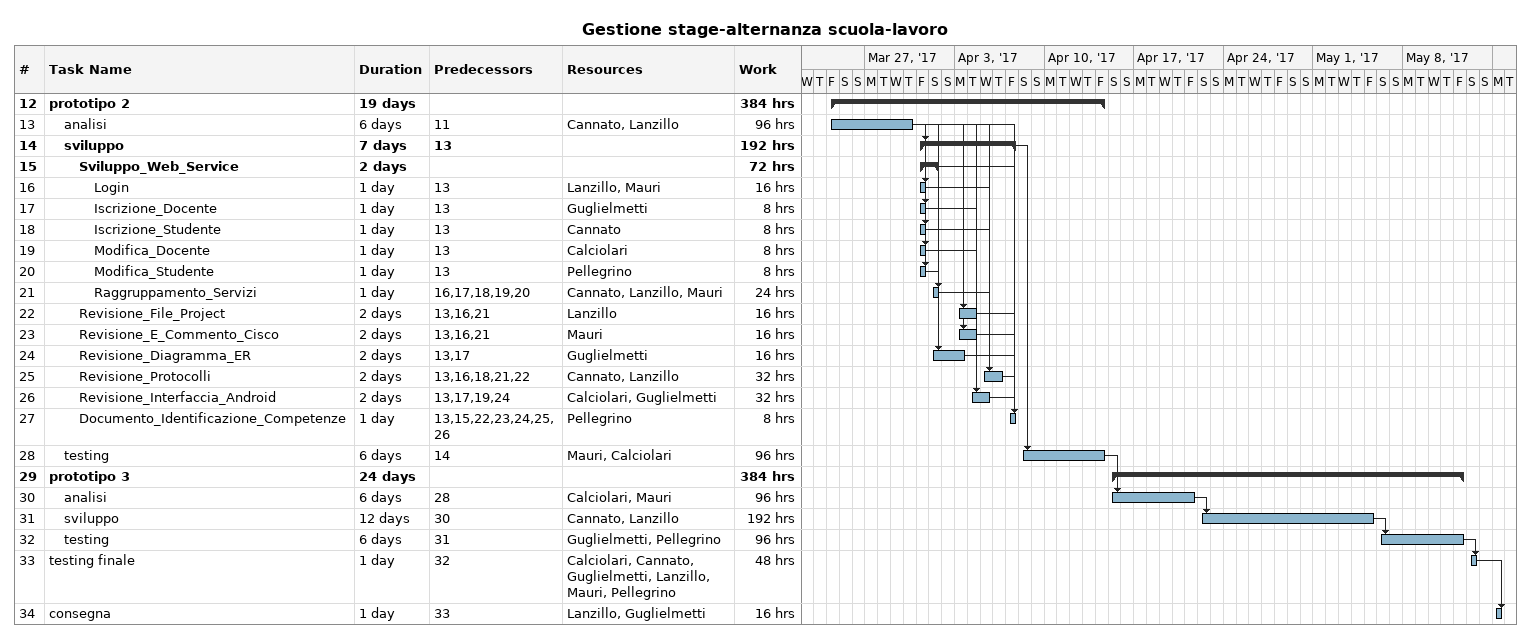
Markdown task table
Gestione stage-alternanza scuola-lavoro

| ID | Level | Task | Duration | Start | Finish | Predecessors | Resources | Work (h) |
|---|---|---|---|---|---|---|---|---|
| 12 | 1 | **prototipo 2** | 19d | 2017-03-24 | 2017-04-14 |  |  | 384 |
| 13 | 2 | analisi | 6d | 2017-03-24 | 2017-03-30 | 11 | Cannato, Lanzillo | 96 |
| 14 | 2 | **sviluppo** | 7d | 2017-03-31 | 2017-04-07 | 13 |  | 192 |
| 15 | 3 | **Sviluppo_Web_Service** | 2d | 2017-03-31 | 2017-04-01 |  |  | 72 |
| 16 | 4 | Login | 1d | 2017-03-31 | 2017-03-31 | 13 | Lanzillo, Mauri | 16 |
| 17 | 4 | Iscrizione_Docente | 1d | 2017-03-31 | 2017-03-31 | 13 | Guglielmetti | 8 |
| 18 | 4 | Iscrizione_Studente | 1d | 2017-03-31 | 2017-03-31 | 13 | Cannato | 8 |
| 19 | 4 | Modifica_Docente | 1d | 2017-03-31 | 2017-03-31 | 13 | Calciolari | 8 |
| 20 | 4 | Modifica_Studente | 1d | 2017-03-31 | 2017-03-31 | 13 | Pellegrino | 8 |
| 21 | 4 | Raggruppamento_Servizi | 1d | 2017-04-01 | 2017-04-01 | 16, 17, 18, 19, 20 | Cannato, Lanzillo, Mauri | 24 |
| 22 | 3 | Revisione_File_Project | 2d | 2017-04-03 | 2017-04-04 | 13, 16, 21 | Lanzillo | 16 |
| 23 | 3 | Revisione_E_Commento_Cisco | 2d | 2017-04-03 | 2017-04-04 | 13, 16, 21 | Mauri | 16 |
| 24 | 3 | Revisione_Diagramma_ER | 2d | 2017-04-01 | 2017-04-03 | 13, 17 | Guglielmetti | 16 |
| 25 | 3 | Revisione_Protocolli | 2d | 2017-04-05 | 2017-04-06 | 13, 16, 18, 21, 22 | Cannato, Lanzillo | 32 |
| 26 | 3 | Revisione_Interfaccia_Android | 2d | 2017-04-04 | 2017-04-05 | 13, 17, 19, 24 | Calciolari, Guglielmetti | 32 |
| 27 | 3 | Documento_Identificazione_Competenze | 1d | 2017-04-07 | 2017-04-07 | 13, 15, 22, 23, 24, 25, 26 | Pellegrino | 8 |
| 28 | 2 | testing | 6d | 2017-04-08 | 2017-04-14 | 14 | Mauri, Calciolari | 96 |
| 29 | 1 | **prototipo 3** | 24d | 2017-04-15 | 2017-05-12 |  |  | 384 |
| 30 | 2 | analisi | 6d | 2017-04-15 | 2017-04-21 | 28 | Calciolari, Mauri | 96 |
| 31 | 2 | sviluppo | 12d | 2017-04-22 | 2017-05-05 | 30 | Cannato, Lanzillo | 192 |
| 32 | 2 | testing | 6d | 2017-05-06 | 2017-05-12 | 31 | Guglielmetti, Pellegrino | 96 |
| 33 | 1 | testing finale | 1d | 2017-05-13 | 2017-05-13 | 32 | Calciolari, Cannato, Guglielmetti, Lanzillo, Mauri, Pellegrino | 48 |
| 34 | 1 | consegna | 1d | 2017-05-15 | 2017-05-15 | 33 | Lanzillo, Guglielmetti | 16 |
